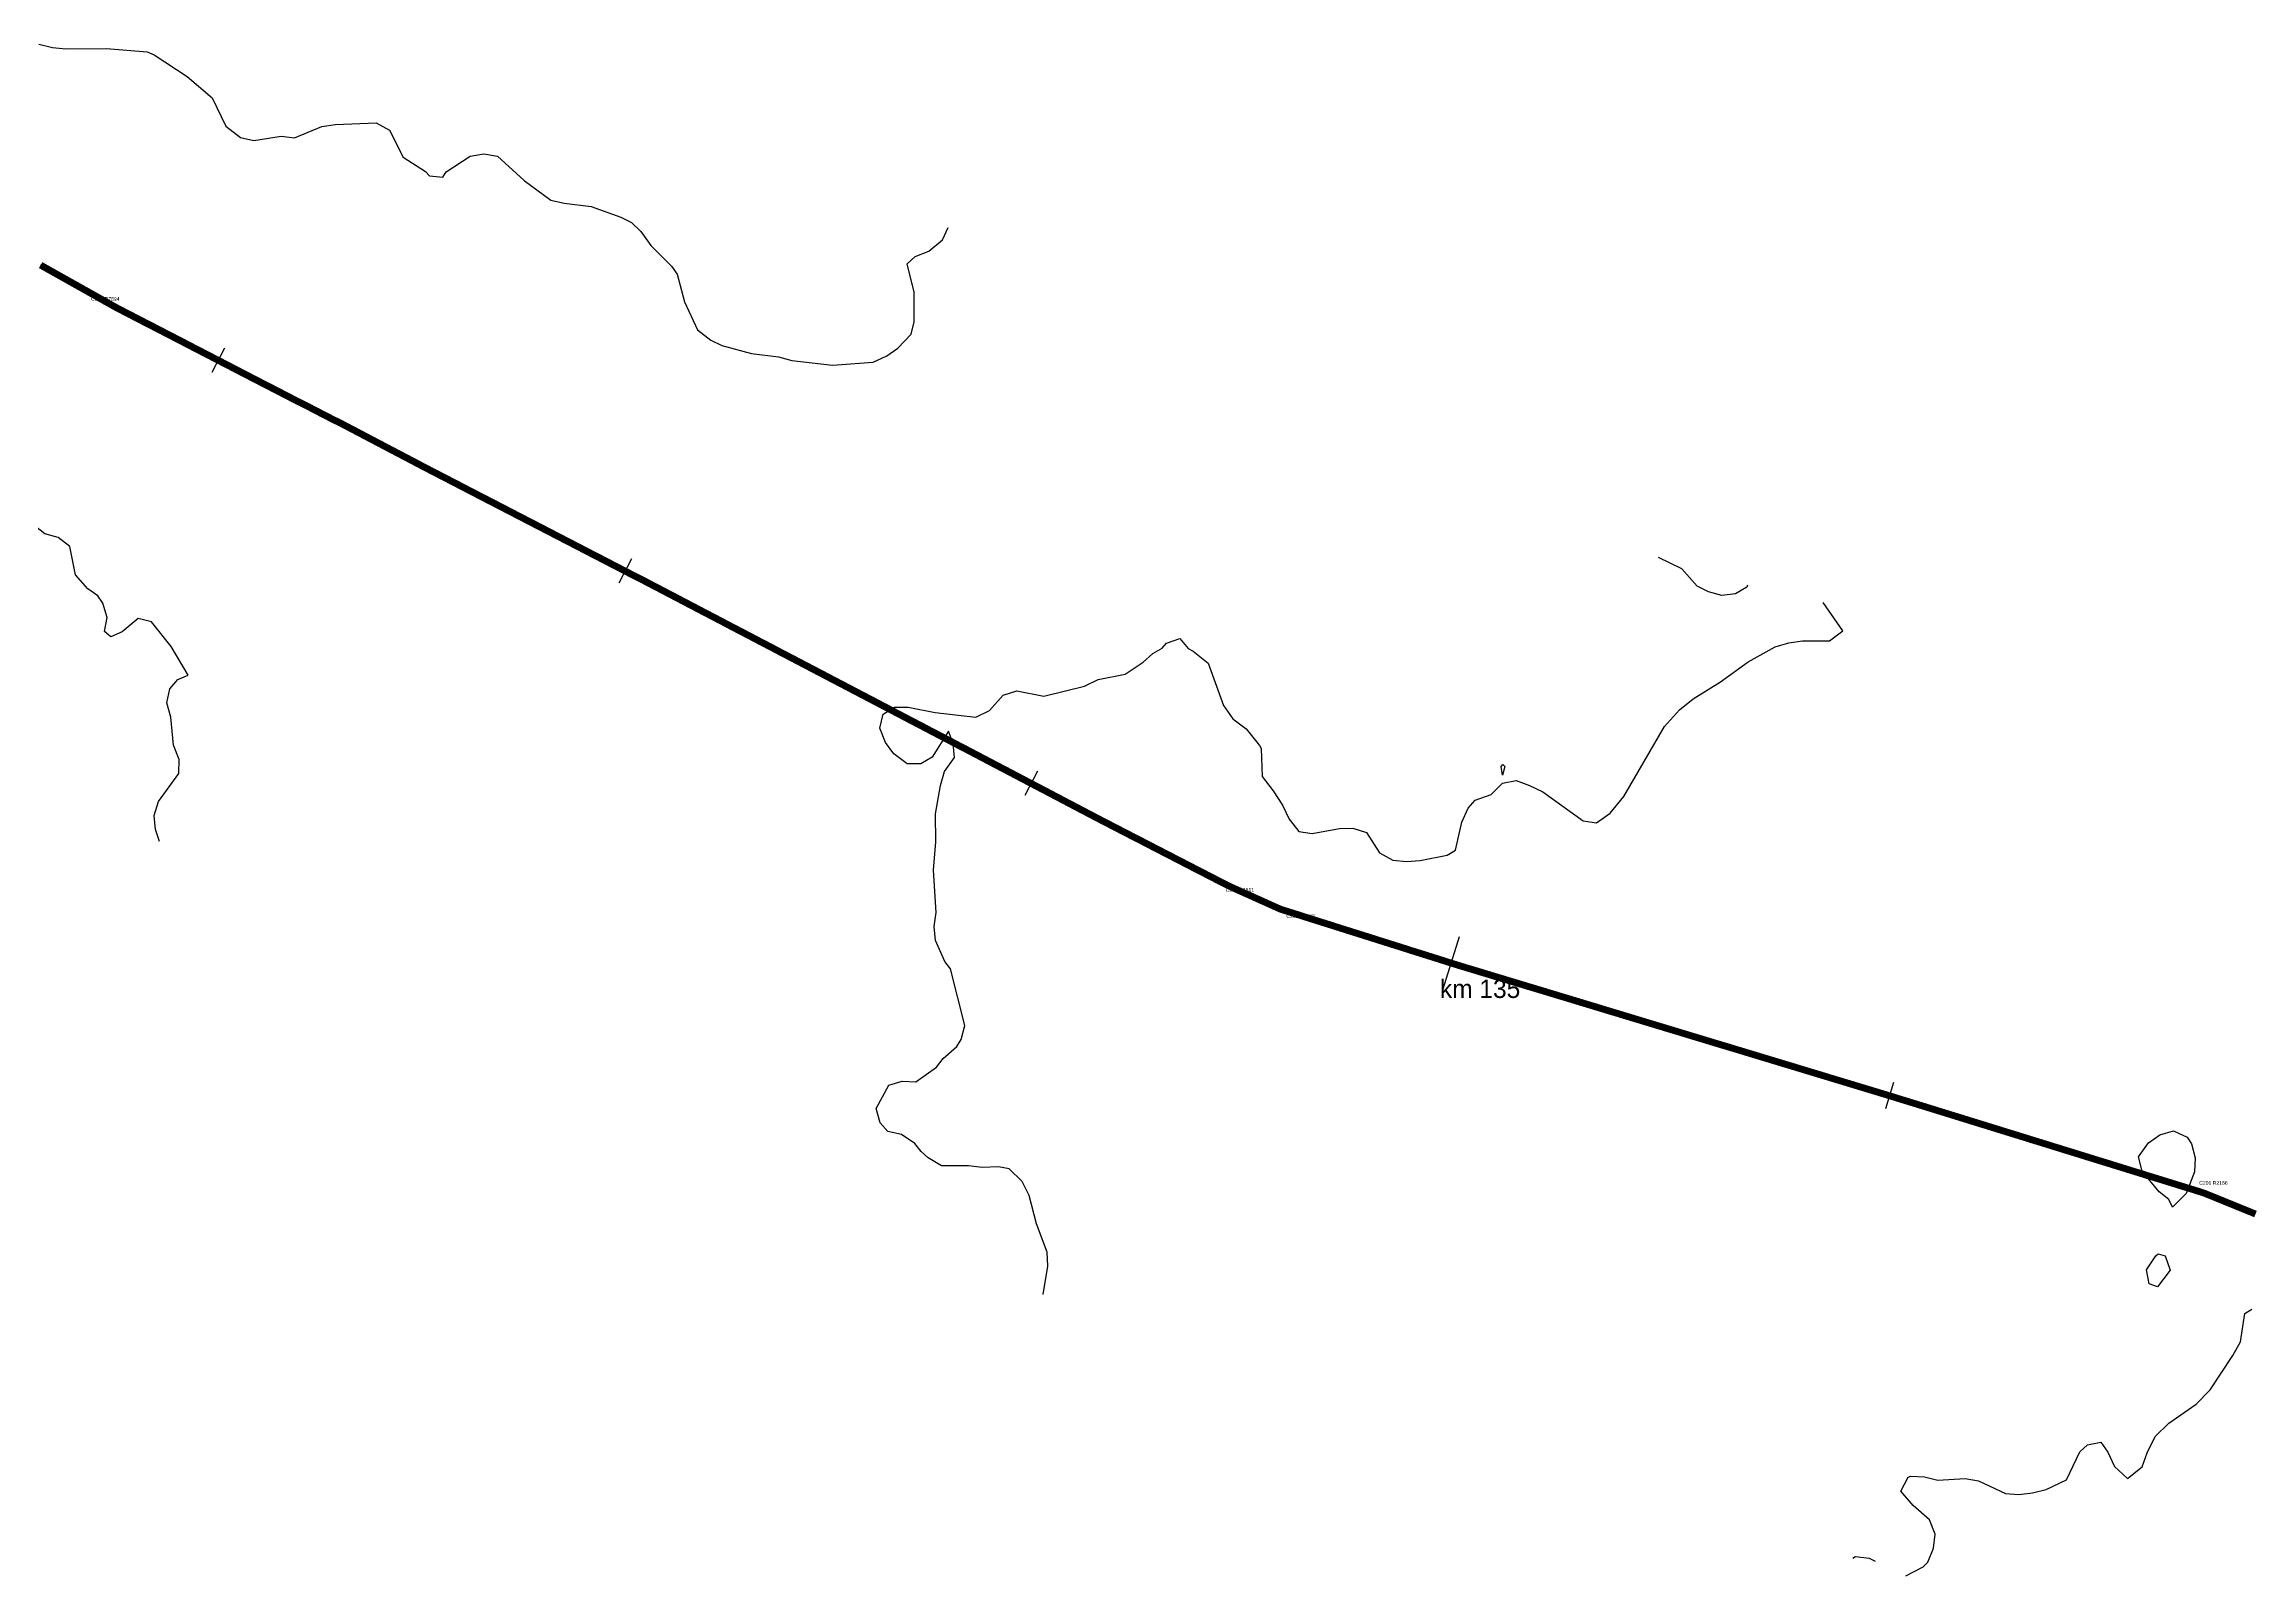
# Model space of a CAD drawing. Header units: metres. Extents: x 697254 to 930473, y 8023396 to 8227001.
# Drawn here: x 822775 to 827598, y 8085032 to 8088378 of the extents above; entities that cross this region are included whole.
import ezdxf

# ---------------------------------------------------------------- set-up
doc = ezdxf.new("R2010")
doc.units = ezdxf.units.M
for name, color, linetype in [('ALIGNMENT_FITTED', 4, 'Continuous'), ('CENTRELINE', 7, 'Continuous'), ('CHAINAGE', 7, 'Continuous'), ('CONTOUR_10M', 33, 'Continuous'), ('CONTOUR_INDEX_50M', 34, 'Continuous'), ('CURVE_LABELS', 4, 'Continuous'), ('GRADE_0-4', 3, 'Continuous')]:
    doc.layers.add(name, color=color, linetype=linetype)

msp = doc.modelspace()

# ---------------------------------------------------------------- linework, layer by layer
at = {"layer": 'ALIGNMENT_FITTED'}
for p, q in [((825316.4, 8086563.6), (822995.8, 8087771.8)), ((827384.8, 8085903.3), (825580.4, 8086454.2)), ((827598.3, 8085825.8), (827570.2, 8085837.3))]:
    msp.add_line(p, q, dxfattribs=at)
for centre, radius, start, end in [((826641.2, 8094773.4), 7893.8, -119.32304, -117.50356), ((826152.9, 8088170.2), 1811.3, -117.5036, -114.2022), ((826001.6, 8087833.6), 1442.3, -114.2022, -106.9787), ((826752.3, 8083831.9), 2165.8, 67.8129, 73.0213)]:
    msp.add_arc(centre, radius, start, end, dxfattribs=at)
at = {"layer": 'CENTRELINE'}
msp.add_polyline3d([(827606.3, 8085822.6, 1168.7), (827597, 8085826.4, 1168.7), (827587.8, 8085830.1, 1168.8), (827578.5, 8085833.9, 1168.8), (827569.2, 8085837.7, 1168.8), (827560, 8085841.5, 1168.6), (827550.7, 8085845.2, 1168.5), (827541.4, 8085849, 1168.4), (827532.2, 8085852.8, 1168.4), (827522.9, 8085856.6, 1168.5), (827513.6, 8085860.4, 1168.7), (827504.3, 8085864.1, 1168.8), (827495.1, 8085867.9, 1168.8), (827485.6, 8085871, 1168.8), (827476, 8085874, 1169.1), (827466.5, 8085877, 1169.4), (827456.9, 8085879.9, 1169.7), (827447.3, 8085882.9, 1170.2), (827437.8, 8085885.8, 1170.9), (827428.2, 8085888.8, 1171.6), (827418.6, 8085891.8, 1171.7), (827409.1, 8085894.7, 1171.5), (827399.5, 8085897.7, 1171.2), (827390, 8085900.6, 1170.6), (827380.4, 8085903.6, 1170), (827370.8, 8085906.5, 1169.5), (827361.3, 8085909.5, 1169.4), (827351.7, 8085912.5, 1169.5), (827342.1, 8085915.4, 1169.6), (827332.6, 8085918.4, 1169.6), (827323, 8085921.3, 1169.5), (827313.5, 8085924.3, 1169.3), (827303.9, 8085927.2, 1169.1), (827294.3, 8085930.2, 1168.9), (827284.8, 8085933.2, 1168.7), (827275.2, 8085936.1, 1168.6), (827265.6, 8085939.1, 1168.6), (827256.1, 8085942, 1168.6), (827246.5, 8085945, 1168.6), (827237, 8085947.9, 1168.6), (827227.4, 8085950.9, 1168.6), (827217.8, 8085953.9, 1168.6), (827208.3, 8085956.8, 1168.5), (827198.7, 8085959.8, 1168.3), (827189.1, 8085962.7, 1168.1), (827179.6, 8085965.7, 1168.2), (827170, 8085968.6, 1168.3), (827160.5, 8085971.6, 1168.5), (827150.9, 8085974.6, 1168.5), (827141.3, 8085977.5, 1168.5), (827131.8, 8085980.5, 1168.5), (827122.2, 8085983.4, 1168.6), (827112.6, 8085986.4, 1168.6), (827103.1, 8085989.4, 1168.7), (827093.5, 8085992.3, 1168.7), (827084, 8085995.3, 1168.7), (827074.4, 8085998.2, 1168.6), (827064.8, 8086001.2, 1168.7), (827055.3, 8086004.1, 1168.8), (827045.7, 8086007.1, 1168.9), (827036.1, 8086010.1, 1169), (827026.6, 8086013, 1169), (827017, 8086016, 1169.1), (827007.5, 8086018.9, 1169.1), (826997.9, 8086021.9, 1169.2), (826988.3, 8086024.8, 1169.2), (826978.8, 8086027.8, 1169.2), (826969.2, 8086030.8, 1169.1), (826959.6, 8086033.7, 1169), (826950.1, 8086036.7, 1168.9), (826940.5, 8086039.6, 1168.8), (826931, 8086042.6, 1168.7), (826921.4, 8086045.5, 1168.7), (826911.8, 8086048.5, 1168.9), (826902.3, 8086051.5, 1169.1), (826892.7, 8086054.4, 1169.2), (826883.2, 8086057.4, 1169.1), (826873.6, 8086060.3, 1168.9), (826864, 8086063.3, 1168.8), (826854.5, 8086066.2, 1168.7), (826844.9, 8086069.2, 1168.5), (826835.3, 8086072.1, 1168.4), (826825.8, 8086075, 1168.3), (826816.2, 8086078, 1168.2), (826806.6, 8086080.9, 1168.1), (826797.1, 8086083.9, 1168.1), (826787.5, 8086086.8, 1168), (826777.9, 8086089.7, 1168), (826768.3, 8086092.6, 1167.9), (826758.7, 8086095.5, 1167.7), (826749.2, 8086098.4, 1167.6), (826739.6, 8086101.3, 1167.5), (826730, 8086104.2, 1167.5), (826720.4, 8086107.1, 1167.4), (826710.8, 8086110, 1167.2), (826701.3, 8086112.9, 1167.1), (826691.7, 8086115.8, 1167.1), (826682.1, 8086118.7, 1167), (826672.5, 8086121.6, 1166.9), (826662.9, 8086124.5, 1166.7), (826653.4, 8086127.4, 1166.7), (826643.8, 8086130.3, 1166.7), (826634.2, 8086133.2, 1166.8), (826624.6, 8086136.1, 1166.7), (826615, 8086139, 1166.6), (826605.5, 8086141.9, 1166.4), (826595.9, 8086144.8, 1166.3), (826586.3, 8086147.7, 1166.2), (826576.7, 8086150.6, 1166), (826567.1, 8086153.5, 1165.9), (826557.6, 8086156.4, 1165.9), (826548, 8086159.3, 1165.8), (826538.4, 8086162.2, 1165.7), (826528.8, 8086165.1, 1165.6), (826519.2, 8086168, 1165.5), (826509.7, 8086170.9, 1165.4), (826500.1, 8086173.8, 1165.3), (826490.5, 8086176.7, 1165.3), (826480.9, 8086179.6, 1165.3), (826471.3, 8086182.5, 1165.3), (826461.8, 8086185.4, 1165.3), (826452.2, 8086188.3, 1165.3), (826442.6, 8086191.1, 1165.2), (826433, 8086194, 1165.1), (826423.4, 8086196.9, 1164.9), (826413.9, 8086199.8, 1164.8), (826404.3, 8086202.7, 1164.6), (826394.7, 8086205.6, 1164.4), (826385.1, 8086208.5, 1164.5), (826375.5, 8086211.4, 1164.6), (826365.9, 8086214.3, 1164.7), (826356.4, 8086217.2, 1164.8), (826346.8, 8086220.1, 1164.8), (826337.2, 8086223, 1164.8), (826327.6, 8086225.9, 1164.8), (826318, 8086228.8, 1164.7), (826308.5, 8086231.7, 1164.6), (826298.9, 8086234.6, 1164.6), (826289.3, 8086237.5, 1164.6), (826279.7, 8086240.4, 1164.6), (826270.1, 8086243.3, 1164.6), (826260.6, 8086246.2, 1164.6), (826251, 8086249.1, 1164.4), (826241.4, 8086252, 1164.4), (826231.8, 8086254.9, 1164.3), (826222.2, 8086257.8, 1164.3), (826212.7, 8086260.7, 1164.1), (826203.1, 8086263.6, 1163.9), (826193.5, 8086266.5, 1163.6), (826183.9, 8086269.4, 1163.5), (826174.3, 8086272.3, 1163.5), (826164.8, 8086275.2, 1163.5), (826155.2, 8086278.1, 1163.6), (826145.6, 8086281, 1163.6), (826136, 8086283.9, 1163.6), (826126.4, 8086286.8, 1163.6), (826116.9, 8086289.7, 1163.6), (826107.3, 8086292.6, 1163.6), (826097.7, 8086295.5, 1163.5), (826088.1, 8086298.4, 1163.4), (826078.5, 8086301.3, 1163.3), (826069, 8086304.2, 1163.3), (826059.4, 8086307.1, 1163.2), (826049.8, 8086310, 1163.3), (826040.2, 8086312.9, 1163.3), (826030.6, 8086315.8, 1163.3), (826021, 8086318.6, 1163.2), (826011.5, 8086321.5, 1163.2), (826001.9, 8086324.4, 1163.2), (825992.3, 8086327.3, 1163.1), (825982.7, 8086330.2, 1163.1), (825973.1, 8086333.1, 1163), (825963.6, 8086336, 1162.9), (825954, 8086338.9, 1162.8), (825944.4, 8086341.8, 1163), (825934.8, 8086344.7, 1163.2), (825925.2, 8086347.6, 1163.2), (825915.7, 8086350.5, 1163.3), (825906.1, 8086353.4, 1163.2), (825896.5, 8086356.3, 1163), (825886.9, 8086359.2, 1163), (825877.3, 8086362.1, 1163.1), (825867.8, 8086365, 1163.4), (825858.2, 8086367.9, 1164.3), (825848.6, 8086370.9, 1165.6), (825839.1, 8086373.9, 1166.5), (825829.5, 8086377, 1166.2), (825820, 8086380, 1165.8), (825810.5, 8086383, 1165.6), (825800.9, 8086386, 1164.9), (825791.4, 8086389, 1164.2), (825781.8, 8086392, 1163.7), (825772.3, 8086395, 1163.3), (825762.7, 8086398, 1162.8), (825753.2, 8086401.1, 1162.3), (825743.6, 8086404.1, 1162), (825734.1, 8086407.1, 1161.9), (825724.6, 8086410.1, 1161.9), (825715, 8086413.1, 1161.9), (825705.5, 8086416.1, 1161.9), (825695.9, 8086419.1, 1161.9), (825686.4, 8086422.1, 1161.9), (825676.8, 8086425.2, 1162), (825667.3, 8086428.2, 1162.2), (825657.7, 8086431.2, 1162.5), (825648.2, 8086434.2, 1163.2), (825638.6, 8086437.2, 1164), (825629.1, 8086440.2, 1164.4), (825619.6, 8086443.2, 1163.8), (825610, 8086446.2, 1163.3), (825600.5, 8086449.2, 1162.9), (825590.9, 8086452.3, 1162.4), (825581.4, 8086455.3, 1162), (825571.8, 8086458.3, 1161.6), (825562.3, 8086461.3, 1161.9), (825552.7, 8086464.3, 1162.2), (825543.2, 8086467.3, 1162.4), (825533.6, 8086470.3, 1162.5), (825524.1, 8086473.3, 1162.6), (825514.6, 8086476.4, 1162.7), (825505, 8086479.4, 1162.8), (825495.5, 8086482.4, 1162.8), (825485.9, 8086485.4, 1162.9), (825476.4, 8086488.4, 1162.8), (825467.2, 8086492.5, 1162.8), (825458.1, 8086496.6, 1163), (825449, 8086500.7, 1162.9), (825439.9, 8086504.8, 1162.5), (825430.7, 8086508.9, 1162.2), (825421.6, 8086513, 1162.2), (825412.5, 8086517.1, 1162.4), (825403.3, 8086521.2, 1162.6), (825394.2, 8086525.3, 1162.7), (825385.1, 8086529.4, 1162.8), (825375.9, 8086533.5, 1163), (825366.8, 8086537.6, 1163.1), (825357.8, 8086542, 1163.4), (825348.9, 8086546.5, 1163.6), (825340, 8086551.1, 1163.6), (825331.1, 8086555.7, 1163.4), (825322.2, 8086560.3, 1163.2), (825313.3, 8086564.9, 1163.3), (825304.4, 8086569.5, 1163.5), (825295.5, 8086574.1, 1163.6), (825286.6, 8086578.6, 1163.6), (825277.7, 8086583.2, 1163.5), (825268.8, 8086587.8, 1163.6), (825259.9, 8086592.4, 1163.6), (825251, 8086597, 1163.7), (825242.1, 8086601.6, 1164), (825233.2, 8086606.2, 1164.3), (825224.3, 8086610.7, 1164.5), (825215.5, 8086615.3, 1164.6), (825206.6, 8086619.9, 1164.5), (825197.7, 8086624.5, 1164.3), (825188.8, 8086629.1, 1164.1), (825179.9, 8086633.7, 1164), (825171, 8086638.3, 1164), (825162.1, 8086642.8, 1163.9), (825153.2, 8086647.4, 1163.8), (825144.3, 8086652, 1163.6), (825135.4, 8086656.6, 1163.5), (825126.5, 8086661.2, 1163.3), (825117.6, 8086665.8, 1163.4), (825108.7, 8086670.4, 1163.3), (825099.8, 8086675, 1163.4), (825090.9, 8086679.5, 1163.5), (825082, 8086684.2, 1163.5), (825073.2, 8086688.8, 1163.4), (825064.3, 8086693.5, 1163.4), (825055.4, 8086698.1, 1163.5), (825046.6, 8086702.8, 1163.4), (825037.7, 8086707.4, 1163.4), (825028.9, 8086712.1, 1163.2), (825020, 8086716.7, 1162.9), (825011.1, 8086721.4, 1162.6), (825002.3, 8086726, 1162.5), (824993.4, 8086730.7, 1162.5), (824984.5, 8086735.3, 1162.5), (824975.7, 8086740, 1162.4), (824966.8, 8086744.7, 1162.3), (824958, 8086749.3, 1162.1), (824949.1, 8086754, 1162), (824940.2, 8086758.6, 1162.1), (824931.4, 8086763.3, 1162.1), (824922.5, 8086767.9, 1162), (824913.6, 8086772.6, 1162.1), (824904.8, 8086777.2, 1162.2), (824895.9, 8086781.9, 1162.2), (824887.1, 8086786.5, 1162.5), (824878.2, 8086791.2, 1162.7), (824869.3, 8086795.8, 1162.7), (824860.5, 8086800.5, 1162), (824851.6, 8086805.1, 1161.4), (824842.7, 8086809.8, 1160.9), (824833.9, 8086814.4, 1160.7), (824825, 8086819.1, 1160.4), (824816.2, 8086823.7, 1160.4), (824807.3, 8086828.4, 1160.5), (824798.4, 8086833, 1160.4), (824789.6, 8086837.7, 1160.1), (824780.7, 8086842.3, 1159.5), (824771.8, 8086846.9, 1159.3), (824763, 8086851.6, 1159.2), (824754.1, 8086856.2, 1159), (824745.2, 8086860.9, 1158.9), (824736.3, 8086865.5, 1158.9), (824727.5, 8086870.1, 1158.9), (824718.6, 8086874.8, 1159.1), (824709.7, 8086879.4, 1160), (824700.9, 8086884.1, 1160.9), (824692, 8086888.7, 1161.4), (824683.1, 8086893.3, 1161.9), (824674.3, 8086898, 1162), (824665.4, 8086902.6, 1161.7), (824656.5, 8086907.3, 1160.9), (824647.7, 8086911.9, 1160.3), (824638.8, 8086916.6, 1160.4), (824629.9, 8086921.2, 1160.5), (824621.1, 8086925.8, 1160.2), (824612.2, 8086930.5, 1159.7), (824603.3, 8086935.1, 1158.8), (824594.5, 8086939.8, 1158), (824585.6, 8086944.4, 1157.5), (824576.7, 8086949, 1157.6), (824567.9, 8086953.7, 1157.8), (824559, 8086958.3, 1157.8), (824550.1, 8086963, 1157.4), (824541.3, 8086967.6, 1156.8), (824532.4, 8086972.2, 1156.5), (824523.5, 8086976.9, 1156.4), (824514.6, 8086981.5, 1156.7), (824505.8, 8086986.2, 1156.7), (824496.9, 8086990.8, 1156.6), (824488, 8086995.5, 1156.4), (824479.2, 8087000.1, 1156.2), (824470.3, 8087004.7, 1156), (824461.4, 8087009.4, 1155.8), (824452.6, 8087014, 1155.6), (824443.7, 8087018.7, 1155.4), (824434.8, 8087023.3, 1155.2), (824426, 8087027.9, 1155), (824417.1, 8087032.6, 1155), (824408.2, 8087037.2, 1154.9), (824399.4, 8087041.9, 1154.9), (824390.5, 8087046.5, 1155.1), (824381.6, 8087051.1, 1155.1), (824372.8, 8087055.8, 1155), (824363.9, 8087060.4, 1154.9), (824355, 8087065.1, 1154.9), (824346.2, 8087069.7, 1154.7), (824337.3, 8087074.3, 1154.7), (824328.4, 8087079, 1155), (824319.6, 8087083.6, 1155.1), (824310.7, 8087088.3, 1155), (824301.8, 8087092.9, 1155.3), (824292.9, 8087097.5, 1155.5), (824284.1, 8087102.2, 1155.7), (824275.2, 8087106.8, 1155.6), (824266.3, 8087111.5, 1155.3), (824257.5, 8087116.1, 1155), (824248.6, 8087120.8, 1154.9), (824239.7, 8087125.4, 1154.9), (824230.9, 8087130, 1154.9), (824222, 8087134.7, 1154.9), (824213.1, 8087139.3, 1155.1), (824204.3, 8087144, 1155.2), (824195.4, 8087148.6, 1155.1), (824186.5, 8087153.2, 1155), (824177.7, 8087157.9, 1154.9), (824168.8, 8087162.5, 1154.7), (824159.9, 8087167.2, 1154.4), (824151.1, 8087171.8, 1154.7), (824142.2, 8087176.4, 1154.7), (824133.3, 8087181.1, 1154.6), (824124.5, 8087185.7, 1154.6), (824115.6, 8087190.4, 1154.5), (824106.7, 8087195, 1154.4), (824097.8, 8087199.6, 1154.4), (824089, 8087204.3, 1154.6), (824080.1, 8087208.9, 1154.8), (824071.1, 8087213.3, 1154.9), (824062.2, 8087217.9, 1154.8), (824053.3, 8087222.5, 1154.6), (824044.4, 8087227.1, 1154.4), (824035.6, 8087231.7, 1154.5), (824026.7, 8087236.3, 1154.6), (824017.8, 8087240.9, 1154.7), (824008.9, 8087245.5, 1154.8), (824000, 8087250.1, 1155), (823991.1, 8087254.7, 1155), (823982.2, 8087259.3, 1155.4), (823973.3, 8087263.9, 1156.1), (823964.4, 8087268.5, 1156.6), (823955.5, 8087273.1, 1156.5), (823946.7, 8087277.7, 1155.9), (823937.8, 8087282.3, 1155.4), (823928.9, 8087286.9, 1154.9), (823920, 8087291.5, 1154.5), (823911.1, 8087296.1, 1154.3), (823902.2, 8087300.7, 1154.1), (823893.3, 8087305.3, 1154.1), (823884.4, 8087309.9, 1154.1), (823875.5, 8087314.5, 1154), (823866.7, 8087319.1, 1154), (823857.8, 8087323.7, 1154.2), (823848.9, 8087328.3, 1154.4), (823840, 8087332.9, 1154.5), (823831.1, 8087337.5, 1154.2), (823822.2, 8087342.1, 1153.9), (823813.3, 8087346.7, 1153.5), (823804.4, 8087351.3, 1153.4), (823795.5, 8087355.9, 1153.2), (823786.6, 8087360.5, 1153.1), (823777.8, 8087365.1, 1153.2), (823768.9, 8087369.7, 1153.2), (823760, 8087374.3, 1153.1), (823751.1, 8087378.9, 1153.2), (823742.2, 8087383.5, 1153.5), (823733.3, 8087388.1, 1153.9), (823724.4, 8087392.7, 1154.2), (823715.5, 8087397.3, 1154), (823706.6, 8087401.9, 1153.7), (823697.7, 8087406.5, 1153.5), (823688.9, 8087411.1, 1153.3), (823680, 8087415.7, 1153), (823671.1, 8087420.3, 1152.9), (823662.2, 8087424.9, 1152.8), (823653.3, 8087429.5, 1152.8), (823644.4, 8087434.1, 1152.7), (823635.5, 8087438.7, 1152.5), (823626.6, 8087443.3, 1152.4), (823617.7, 8087447.9, 1152.3), (823608.9, 8087452.5, 1152.2), (823600, 8087457.1, 1152.2), (823591.1, 8087461.8, 1152.2), (823582.3, 8087466.5, 1152.3), (823573.4, 8087471.1, 1152.3), (823564.6, 8087475.8, 1152.3), (823555.7, 8087480.4, 1152.2), (823546.8, 8087485.1, 1152.1), (823538, 8087489.7, 1152.4), (823529.1, 8087494.4, 1152.6), (823520.2, 8087499, 1152.7), (823511.4, 8087503.7, 1152.7), (823502.5, 8087508.3, 1152.7), (823493.7, 8087513, 1152.5), (823484.8, 8087517.6, 1152.4), (823475.9, 8087522.3, 1152.6), (823467.1, 8087527, 1152.7), (823458.2, 8087531.6, 1152.7), (823449.4, 8087536.3, 1152.6), (823440.5, 8087540.9, 1152.6), (823431.6, 8087545.6, 1152.7), (823422.8, 8087550.2, 1153.5), (823413.8, 8087554.6, 1154.3), (823404.8, 8087559, 1155), (823395.9, 8087563.6, 1154.7), (823387, 8087568.2, 1153.9), (823378.1, 8087572.8, 1153.2), (823369.2, 8087577.4, 1152.7), (823360.4, 8087582, 1152.5), (823351.5, 8087586.6, 1152.3), (823342.5, 8087591.2, 1152.2), (823333.6, 8087595.6, 1152.3), (823324.6, 8087600.1, 1152.3), (823315.7, 8087604.7, 1152.3), (823306.8, 8087609.3, 1152.3), (823297.9, 8087613.9, 1152.4), (823289.1, 8087618.5, 1152.5), (823280.2, 8087623.1, 1152.6), (823271.3, 8087627.7, 1152.7), (823262.4, 8087632.2, 1152.8), (823253.5, 8087636.8, 1152.9), (823244.6, 8087641.4, 1152.9), (823235.7, 8087646, 1152.9), (823226.8, 8087650.6, 1152.9), (823217.9, 8087655.2, 1152.6), (823209, 8087659.8, 1152.3), (823200.1, 8087664.4, 1152), (823191.3, 8087669, 1151.9), (823182.4, 8087673.6, 1152), (823173.5, 8087678.2, 1152.1), (823164.6, 8087682.8, 1152.1), (823155.7, 8087687.4, 1152.4), (823146.8, 8087692, 1152.7), (823137.9, 8087696.6, 1153.1), (823129, 8087701.2, 1153.2), (823120.1, 8087705.8, 1153.3), (823111.2, 8087710.4, 1153.1), (823102.3, 8087715, 1152.9), (823093.5, 8087719.6, 1152.7), (823084.6, 8087724.2, 1152.6), (823075.7, 8087728.8, 1152.5), (823066.8, 8087733.4, 1152.5), (823057.9, 8087738, 1152.5), (823049, 8087742.6, 1152.7), (823040.1, 8087747.2, 1152.9), (823031.2, 8087751.8, 1152.9), (823022.3, 8087756.4, 1152.8), (823013.4, 8087761, 1152.7), (823004.5, 8087765.5, 1152.8), (822995.7, 8087770.1, 1152.8), (822986.8, 8087774.7, 1152.9), (822977.9, 8087779.3, 1153.1), (822969, 8087783.9, 1153.2), (822960.1, 8087788.5, 1153.3), (822951.2, 8087793.1, 1153.8), (822942.3, 8087797.7, 1154.3), (822933.4, 8087802.3, 1154.9), (822924.7, 8087807.2, 1154.7), (822915.9, 8087812.1, 1154.5), (822907.2, 8087817, 1154.4), (822898.5, 8087821.9, 1154.4), (822889.8, 8087826.8, 1154.5), (822881, 8087831.7, 1154.5), (822872.3, 8087836.6, 1154.6), (822863.6, 8087841.5, 1154.7), (822854.9, 8087846.4, 1154.8), (822846.1, 8087851.3, 1154.9), (822837.4, 8087856.2, 1155.1), (822828.7, 8087861.1, 1155.3), (822819.9, 8087866, 1155.5), (822811.2, 8087870.9, 1155.7), (822802.5, 8087875.8, 1155.9), (822793.8, 8087880.7, 1156), (822785, 8087885.6, 1156.1), (822776.3, 8087890.5, 1156.1), (822767.6, 8087895.4, 1156.2)], dxfattribs=at)
at = {"layer": 'CHAINAGE'}
for p, q in [((823169.5, 8087714.1), (823141.9, 8087660.8)), ((824058.2, 8087253.8), (824030.7, 8087200.5)), ((824945.3, 8086789.8), (824917.4, 8086736.7)), ((825866.7, 8086428.2), (825830.6, 8086313.7)), ((826815.4, 8086109.6), (826797.8, 8086052.2))]:
    msp.add_line(p, q, dxfattribs=at)
at = {"layer": 'CONTOUR_10M'}
for points, elevation in [([(826496.4, 8087196), (826495.1, 8087192.1), (826470.4, 8087177.6), (826440.7, 8087174), (826411.3, 8087181.4), (826386.6, 8087193.8), (826353, 8087232.1), (826301.9, 8087256.7)], 1160), ([(824957.8, 8085647), (824967.9, 8085708.4), (824966.3, 8085739.2), (824943.4, 8085801.1), (824927.3, 8085862.9), (824912, 8085893.9), (824883.4, 8085921.1), (824860.5, 8085925.5), (824824.3, 8085924), (824794.8, 8085927.7), (824735.7, 8085927.6), (824706.4, 8085945.7), (824691.1, 8085959), (824677.4, 8085976.8), (824648.1, 8085996.7), (824618.6, 8086002.6), (824601.5, 8086022), (824592.7, 8086052.9), (824620.3, 8086104.2), (824650, 8086112.8), (824679.5, 8086111.7), (824724.6, 8086143.1), (824739.4, 8086162.7), (824769.4, 8086188.3), (824778.9, 8086203.8), (824786.9, 8086234.4), (824755.1, 8086358), (824742.8, 8086374.1), (824722.9, 8086420.1), (824719.5, 8086450.9), (824723.9, 8086481.6), (824718.4, 8086574), (824723.3, 8086635.5), (824722.4, 8086697.1), (824733.2, 8086758.4), (824742.5, 8086789.1), (824763.9, 8086819.5), (824761.3, 8086850.3), (824750.8, 8086877.2), (824715.5, 8086820.3), (824690.5, 8086805.9), (824660.9, 8086805.8), (824631.7, 8086828), (824613.6, 8086852.7), (824601.1, 8086883.6), (824608.6, 8086914.3), (824633.3, 8086929.6), (824662.9, 8086930.1), (824721.9, 8086918.3), (824810.4, 8086908.1), (824840.2, 8086922.8), (824870.3, 8086955.7), (824900, 8086965.1), (824958.9, 8086953.7), (825048, 8086975.4), (825077.8, 8086990.3), (825137.1, 8087001.6), (825176.2, 8087028.4), (825197, 8087047.2), (825218.1, 8087058.5), (825226.9, 8087069.7), (825256.6, 8087079.5), (825274.2, 8087057.6), (825285.7, 8087052), (825318, 8087026.1), (825352, 8086933.3), (825372.1, 8086904.4), (825401.3, 8086882.8), (825430.3, 8086846.1), (825433.8, 8086839.7), (825436.2, 8086778.1), (825460.4, 8086746.9), (825480.3, 8086715.8), (825495, 8086684.8), (825516, 8086658.2), (825545.5, 8086653.7), (825604.8, 8086665.1), (825634.4, 8086665.3), (825663.8, 8086655.7), (825692.6, 8086611.5), (825722, 8086595.3), (825751.5, 8086592.5), (825781.1, 8086594.6), (825840.4, 8086606.3), (825858.6, 8086617.5), (825872.7, 8086678.8), (825886.5, 8086709.4), (825901.4, 8086726.3), (825936.4, 8086739.3), (825961.2, 8086763.7), (825990.8, 8086769.6), (826020.2, 8086759), (826049.6, 8086744.9), (826137.2, 8086681.7), (826166.7, 8086677.1), (826196.6, 8086698), (826226.3, 8086734.7), (826315.2, 8086887.2), (826348.1, 8086924.3), (826377.8, 8086947.7), (826437.7, 8086985.3), (826497.6, 8087028.7), (826557.2, 8087061.7), (826586.9, 8087070.5), (826616.6, 8087074.8), (826675.7, 8087074.7), (826704.8, 8087096.4), (826662.1, 8087158.6)], 1160), ([(825958.2, 8086800.5), (825961.8, 8086804.4), (825966.5, 8086800.4), (825961.4, 8086781.2), (825958.2, 8086800.5)], 1160), ([(827372.3, 8085977.9), (827397.6, 8085995.7), (827427.3, 8086004.5), (827456.7, 8085990.7), (827466.6, 8085976.3), (827474.8, 8085945.4), (827473.3, 8085914.7), (827454.7, 8085867.6), (827424.6, 8085837.6), (827416.8, 8085854), (827395.6, 8085870.8), (827358.9, 8085916.5), (827350.9, 8085947.4), (827372.3, 8085977.9)], 1170), ([(827388.6, 8085731.4), (827393.5, 8085735.9), (827409.1, 8085731.1), (827419.7, 8085700.1), (827392.3, 8085663.7), (827373.9, 8085670.1), (827368, 8085700.9), (827388.6, 8085731.4)], 1170), ([(826842.3, 8085032.3), (826879.9, 8085051.9), (826890.3, 8085062.3), (826903.1, 8085092.9), (826906.7, 8085123.6), (826894.4, 8085154.6), (826858.5, 8085185.9), (826831.7, 8085217.1), (826847.6, 8085247.6), (826853.5, 8085250), (826883.1, 8085248.3), (826912.5, 8085241.6), (826971.7, 8085244.7), (827001.2, 8085240), (827059.9, 8085212.1), (827089.4, 8085210.3), (827119, 8085213.7), (827148.7, 8085221.2), (827193.7, 8085242.1), (827222.3, 8085303.2), (827239, 8085318.3), (827268.6, 8085324.2), (827283.6, 8085302.2), (827298.2, 8085271.2), (827326.5, 8085245.2), (827358.9, 8085270.2), (827369.5, 8085300.9), (827387.1, 8085336.9), (827417.1, 8085366), (827476.9, 8085407), (827507, 8085438.3), (827556.6, 8085513.3), (827573.3, 8085543.8), (827582.6, 8085605.2), (827598.5, 8085614.9)], 1170), ([(826726.5, 8085071.1), (826732.5, 8085074.6), (826762, 8085070.6), (826775.1, 8085064.2)], 1170)]:
    msp.add_lwpolyline(points, dxfattribs=dict(at, elevation=elevation))
at = {"layer": 'CONTOUR_INDEX_50M', "elevation": 1150}
for points in [[(822764, 8088378), (822793.4, 8088370.6), (822822.9, 8088367.7), (822911.7, 8088368.6), (823000.2, 8088361.5), (823015.4, 8088355), (823088.1, 8088307.7), (823142.5, 8088260.7), (823172, 8088198.7), (823204.3, 8088174.4), (823233.7, 8088167.3), (823293, 8088177), (823322.5, 8088173.7), (823382, 8088198), (823411.7, 8088202.6), (823500.4, 8088206.2), (823529.8, 8088190.5), (823559.8, 8088131), (823608.4, 8088099.5), (823616.9, 8088090.4), (823646.4, 8088087.2), (823653.9, 8088098.8), (823706.3, 8088133.5), (823735.9, 8088138.2), (823765.4, 8088133.4), (823823.7, 8088080), (823882.1, 8088037.4), (823911.6, 8088030.5), (823970.6, 8088023.6), (824035.1, 8088000.4), (824058.8, 8087988.1), (824079, 8087969), (824100.4, 8087937.9), (824146, 8087893.1), (824157.9, 8087875.4), (824174.3, 8087814.9), (824202.9, 8087754.3), (824232.1, 8087731.6), (824255.9, 8087720), (824320.3, 8087702.4), (824379.4, 8087695.2), (824409, 8087686.8), (824497.3, 8087676.9), (824586.1, 8087683.4), (824615.9, 8087697), (824640.4, 8087713.9), (824669.4, 8087744.2), (824676.2, 8087771.3), (824675.9, 8087836.4), (824660.7, 8087898.2), (824678.5, 8087914), (824708.2, 8087925.6), (824738.2, 8087950.8), (824750.1, 8087977.2)], [(823027.5, 8086636.4), (823018.6, 8086662.5), (823015.4, 8086693.3), (823024.8, 8086723.9), (823069.8, 8086784.7), (823070.3, 8086815.5), (823057.8, 8086846.5), (823052.2, 8086908.1), (823043.7, 8086939), (823049.9, 8086969.7), (823067.3, 8086990.2), (823089.6, 8086999.8), (823052.6, 8087062), (823010.2, 8087116.5), (822980.7, 8087123.4), (822945.6, 8087094.4), (822921, 8087083.6), (822907.5, 8087095), (822912.8, 8087125.7), (822903.5, 8087156.6), (822892.8, 8087173), (822871.1, 8087187.9), (822843.6, 8087219.1), (822831.7, 8087280.9), (822806.1, 8087300.1), (822776.7, 8087308.4), (822718.3, 8087354.4)]]:
    msp.add_lwpolyline(points, dxfattribs=at)
at = {"layer": 'GRADE_0-4', "const_width": 15}
msp.add_lwpolyline([(827606.3, 8085822.6), (827597, 8085826.4), (827587.8, 8085830.1), (827578.5, 8085833.9), (827569.2, 8085837.7), (827560, 8085841.5), (827550.7, 8085845.2), (827541.4, 8085849), (827532.2, 8085852.8), (827522.9, 8085856.6), (827513.6, 8085860.4), (827504.3, 8085864.1), (827495.1, 8085867.9), (827485.6, 8085871), (827476, 8085874), (827466.5, 8085877), (827456.9, 8085879.9), (827447.3, 8085882.9), (827437.8, 8085885.8), (827428.2, 8085888.8), (827418.6, 8085891.8), (827409.1, 8085894.7), (827399.5, 8085897.7), (827390, 8085900.6), (827380.4, 8085903.6), (827370.8, 8085906.5), (827361.3, 8085909.5), (827351.7, 8085912.5), (827342.1, 8085915.4), (827332.6, 8085918.4), (827323, 8085921.3), (827313.5, 8085924.3), (827303.9, 8085927.2), (827294.3, 8085930.2), (827284.8, 8085933.2), (827275.2, 8085936.1), (827265.6, 8085939.1), (827256.1, 8085942), (827246.5, 8085945), (827237, 8085947.9), (827227.4, 8085950.9), (827217.8, 8085953.9), (827208.3, 8085956.8), (827198.7, 8085959.8), (827189.1, 8085962.7), (827179.6, 8085965.7), (827170, 8085968.6), (827160.5, 8085971.6), (827150.9, 8085974.6), (827141.3, 8085977.5), (827131.8, 8085980.5), (827122.2, 8085983.4), (827112.6, 8085986.4), (827103.1, 8085989.4), (827093.5, 8085992.3), (827084, 8085995.3), (827074.4, 8085998.2), (827064.8, 8086001.2), (827055.3, 8086004.1), (827045.7, 8086007.1), (827036.1, 8086010.1), (827026.6, 8086013), (827017, 8086016), (827007.5, 8086018.9), (826997.9, 8086021.9), (826988.3, 8086024.8), (826978.8, 8086027.8), (826969.2, 8086030.8), (826959.6, 8086033.7), (826950.1, 8086036.7), (826940.5, 8086039.6), (826931, 8086042.6), (826921.4, 8086045.5), (826911.8, 8086048.5), (826902.3, 8086051.5), (826892.7, 8086054.4), (826883.2, 8086057.4), (826873.6, 8086060.3), (826864, 8086063.3), (826854.5, 8086066.2), (826844.9, 8086069.2), (826835.3, 8086072.1), (826825.8, 8086075), (826816.2, 8086078), (826806.6, 8086080.9), (826797.1, 8086083.9), (826787.5, 8086086.8), (826777.9, 8086089.7), (826768.3, 8086092.6), (826758.7, 8086095.5), (826749.2, 8086098.4), (826739.6, 8086101.3), (826730, 8086104.2), (826720.4, 8086107.1), (826710.8, 8086110), (826701.3, 8086112.9), (826691.7, 8086115.8), (826682.1, 8086118.7), (826672.5, 8086121.6), (826662.9, 8086124.5), (826653.4, 8086127.4), (826643.8, 8086130.3), (826634.2, 8086133.2), (826624.6, 8086136.1), (826615, 8086139), (826605.5, 8086141.9), (826595.9, 8086144.8), (826586.3, 8086147.7), (826576.7, 8086150.6), (826567.1, 8086153.5), (826557.6, 8086156.4), (826548, 8086159.3), (826538.4, 8086162.2), (826528.8, 8086165.1), (826519.2, 8086168), (826509.7, 8086170.9), (826500.1, 8086173.8), (826490.5, 8086176.7), (826480.9, 8086179.6), (826471.3, 8086182.5), (826461.8, 8086185.4), (826452.2, 8086188.3), (826442.6, 8086191.1), (826433, 8086194), (826423.4, 8086196.9), (826413.9, 8086199.8), (826404.3, 8086202.7), (826394.7, 8086205.6), (826385.1, 8086208.5), (826375.5, 8086211.4), (826365.9, 8086214.3), (826356.4, 8086217.2), (826346.8, 8086220.1), (826337.2, 8086223), (826327.6, 8086225.9), (826318, 8086228.8), (826308.5, 8086231.7), (826298.9, 8086234.6), (826289.3, 8086237.5), (826279.7, 8086240.4), (826270.1, 8086243.3), (826260.6, 8086246.2), (826251, 8086249.1), (826241.4, 8086252), (826231.8, 8086254.9), (826222.2, 8086257.8), (826212.7, 8086260.7), (826203.1, 8086263.6), (826193.5, 8086266.5), (826183.9, 8086269.4), (826174.3, 8086272.3), (826164.8, 8086275.2), (826155.2, 8086278.1), (826145.6, 8086281), (826136, 8086283.9), (826126.4, 8086286.8), (826116.9, 8086289.7), (826107.3, 8086292.6), (826097.7, 8086295.5), (826088.1, 8086298.4), (826078.5, 8086301.3), (826069, 8086304.2), (826059.4, 8086307.1), (826049.8, 8086310), (826040.2, 8086312.9), (826030.6, 8086315.8), (826021, 8086318.6), (826011.5, 8086321.5), (826001.9, 8086324.4), (825992.3, 8086327.3), (825982.7, 8086330.2), (825973.1, 8086333.1), (825963.6, 8086336), (825954, 8086338.9), (825944.4, 8086341.8), (825934.8, 8086344.7), (825925.2, 8086347.6), (825915.7, 8086350.5), (825906.1, 8086353.4), (825896.5, 8086356.3), (825886.9, 8086359.2), (825877.3, 8086362.1), (825867.8, 8086365), (825858.2, 8086367.9), (825848.6, 8086370.9), (825839.1, 8086373.9), (825829.5, 8086377), (825820, 8086380), (825810.5, 8086383), (825800.9, 8086386), (825791.4, 8086389), (825781.8, 8086392), (825772.3, 8086395), (825762.7, 8086398), (825753.2, 8086401.1), (825743.6, 8086404.1), (825734.1, 8086407.1), (825724.6, 8086410.1), (825715, 8086413.1), (825705.5, 8086416.1), (825695.9, 8086419.1), (825686.4, 8086422.1), (825676.8, 8086425.2), (825667.3, 8086428.2), (825657.7, 8086431.2), (825648.2, 8086434.2), (825638.6, 8086437.2), (825629.1, 8086440.2), (825619.6, 8086443.2), (825610, 8086446.2), (825600.5, 8086449.2), (825590.9, 8086452.3), (825581.4, 8086455.3), (825571.8, 8086458.3), (825562.3, 8086461.3), (825552.7, 8086464.3), (825543.2, 8086467.3), (825533.6, 8086470.3), (825524.1, 8086473.3), (825514.6, 8086476.4), (825505, 8086479.4), (825495.5, 8086482.4), (825485.9, 8086485.4), (825476.4, 8086488.4), (825467.2, 8086492.5), (825458.1, 8086496.6), (825449, 8086500.7), (825439.9, 8086504.8), (825430.7, 8086508.9), (825421.6, 8086513), (825412.5, 8086517.1), (825403.3, 8086521.2), (825394.2, 8086525.3), (825385.1, 8086529.4), (825375.9, 8086533.5), (825366.8, 8086537.6), (825357.8, 8086542), (825348.9, 8086546.5), (825340, 8086551.1), (825331.1, 8086555.7), (825322.2, 8086560.3), (825313.3, 8086564.9), (825304.4, 8086569.5), (825295.5, 8086574.1), (825286.6, 8086578.6), (825277.7, 8086583.2), (825268.8, 8086587.8), (825259.9, 8086592.4), (825251, 8086597), (825242.1, 8086601.6), (825233.2, 8086606.2), (825224.3, 8086610.7), (825215.5, 8086615.3), (825206.6, 8086619.9), (825197.7, 8086624.5), (825188.8, 8086629.1), (825179.9, 8086633.7), (825171, 8086638.3), (825162.1, 8086642.8), (825153.2, 8086647.4), (825144.3, 8086652), (825135.4, 8086656.6), (825126.5, 8086661.2), (825117.6, 8086665.8), (825108.7, 8086670.4), (825099.8, 8086675), (825090.9, 8086679.5), (825082, 8086684.2), (825073.2, 8086688.8), (825064.3, 8086693.5), (825055.4, 8086698.1), (825046.6, 8086702.8), (825037.7, 8086707.4), (825028.9, 8086712.1), (825020, 8086716.7), (825011.1, 8086721.4), (825002.3, 8086726), (824993.4, 8086730.7), (824984.5, 8086735.3), (824975.7, 8086740), (824966.8, 8086744.7), (824958, 8086749.3), (824949.1, 8086754), (824940.2, 8086758.6), (824931.4, 8086763.3), (824922.5, 8086767.9), (824913.6, 8086772.6), (824904.8, 8086777.2), (824895.9, 8086781.9), (824887.1, 8086786.5), (824878.2, 8086791.2), (824869.3, 8086795.8), (824860.5, 8086800.5), (824851.6, 8086805.1), (824842.7, 8086809.8), (824833.9, 8086814.4), (824825, 8086819.1), (824816.2, 8086823.7), (824807.3, 8086828.4), (824798.4, 8086833), (824789.6, 8086837.7), (824780.7, 8086842.3), (824771.8, 8086846.9), (824763, 8086851.6), (824754.1, 8086856.2), (824745.2, 8086860.9), (824736.3, 8086865.5), (824727.5, 8086870.1), (824718.6, 8086874.8), (824709.7, 8086879.4), (824700.9, 8086884.1), (824692, 8086888.7), (824683.1, 8086893.3), (824674.3, 8086898), (824665.4, 8086902.6), (824656.5, 8086907.3), (824647.7, 8086911.9), (824638.8, 8086916.6), (824629.9, 8086921.2), (824621.1, 8086925.8), (824612.2, 8086930.5), (824603.3, 8086935.1), (824594.5, 8086939.8), (824585.6, 8086944.4), (824576.7, 8086949), (824567.9, 8086953.7), (824559, 8086958.3), (824550.1, 8086963), (824541.3, 8086967.6), (824532.4, 8086972.2), (824523.5, 8086976.9), (824514.6, 8086981.5), (824505.8, 8086986.2), (824496.9, 8086990.8), (824488, 8086995.5), (824479.2, 8087000.1), (824470.3, 8087004.7), (824461.4, 8087009.4), (824452.6, 8087014), (824443.7, 8087018.7), (824434.8, 8087023.3), (824426, 8087027.9), (824417.1, 8087032.6), (824408.2, 8087037.2), (824399.4, 8087041.9), (824390.5, 8087046.5), (824381.6, 8087051.1), (824372.8, 8087055.8), (824363.9, 8087060.4), (824355, 8087065.1), (824346.2, 8087069.7), (824337.3, 8087074.3), (824328.4, 8087079), (824319.6, 8087083.6), (824310.7, 8087088.3), (824301.8, 8087092.9), (824292.9, 8087097.5), (824284.1, 8087102.2), (824275.2, 8087106.8), (824266.3, 8087111.5), (824257.5, 8087116.1), (824248.6, 8087120.8), (824239.7, 8087125.4), (824230.9, 8087130), (824222, 8087134.7), (824213.1, 8087139.3), (824204.3, 8087144), (824195.4, 8087148.6), (824186.5, 8087153.2), (824177.7, 8087157.9), (824168.8, 8087162.5), (824159.9, 8087167.2), (824151.1, 8087171.8), (824142.2, 8087176.4), (824133.3, 8087181.1), (824124.5, 8087185.7), (824115.6, 8087190.4), (824106.7, 8087195), (824097.8, 8087199.6), (824089, 8087204.3), (824080.1, 8087208.9), (824071.1, 8087213.3), (824062.2, 8087217.9), (824053.3, 8087222.5), (824044.4, 8087227.1), (824035.6, 8087231.7), (824026.7, 8087236.3), (824017.8, 8087240.9), (824008.9, 8087245.5), (824000, 8087250.1), (823991.1, 8087254.7), (823982.2, 8087259.3), (823973.3, 8087263.9), (823964.4, 8087268.5), (823955.5, 8087273.1), (823946.7, 8087277.7), (823937.8, 8087282.3), (823928.9, 8087286.9), (823920, 8087291.5), (823911.1, 8087296.1), (823902.2, 8087300.7), (823893.3, 8087305.3), (823884.4, 8087309.9), (823875.5, 8087314.5), (823866.7, 8087319.1), (823857.8, 8087323.7), (823848.9, 8087328.3), (823840, 8087332.9), (823831.1, 8087337.5), (823822.2, 8087342.1), (823813.3, 8087346.7), (823804.4, 8087351.3), (823795.5, 8087355.9), (823786.6, 8087360.5), (823777.8, 8087365.1), (823768.9, 8087369.7), (823760, 8087374.3), (823751.1, 8087378.9), (823742.2, 8087383.5), (823733.3, 8087388.1), (823724.4, 8087392.7), (823715.5, 8087397.3), (823706.6, 8087401.9), (823697.7, 8087406.5), (823688.9, 8087411.1), (823680, 8087415.7), (823671.1, 8087420.3), (823662.2, 8087424.9), (823653.3, 8087429.5), (823644.4, 8087434.1), (823635.5, 8087438.7), (823626.6, 8087443.3), (823617.7, 8087447.9), (823608.9, 8087452.5), (823600, 8087457.1), (823591.1, 8087461.8), (823582.3, 8087466.5), (823573.4, 8087471.1), (823564.6, 8087475.8), (823555.7, 8087480.4), (823546.8, 8087485.1), (823538, 8087489.7), (823529.1, 8087494.4), (823520.2, 8087499), (823511.4, 8087503.7), (823502.5, 8087508.3), (823493.7, 8087513), (823484.8, 8087517.6), (823475.9, 8087522.3), (823467.1, 8087527), (823458.2, 8087531.6), (823449.4, 8087536.3), (823440.5, 8087540.9), (823431.6, 8087545.6), (823422.8, 8087550.2), (823413.8, 8087554.6), (823404.8, 8087559), (823395.9, 8087563.6), (823387, 8087568.2), (823378.1, 8087572.8), (823369.2, 8087577.4), (823360.4, 8087582), (823351.5, 8087586.6), (823342.5, 8087591.2), (823333.6, 8087595.6), (823324.6, 8087600.1), (823315.7, 8087604.7), (823306.8, 8087609.3), (823297.9, 8087613.9), (823289.1, 8087618.5), (823280.2, 8087623.1), (823271.3, 8087627.7), (823262.4, 8087632.2), (823253.5, 8087636.8), (823244.6, 8087641.4), (823235.7, 8087646), (823226.8, 8087650.6), (823217.9, 8087655.2), (823209, 8087659.8), (823200.1, 8087664.4), (823191.3, 8087669), (823182.4, 8087673.6), (823173.5, 8087678.2), (823164.6, 8087682.8), (823155.7, 8087687.4), (823146.8, 8087692), (823137.9, 8087696.6), (823129, 8087701.2), (823120.1, 8087705.8), (823111.2, 8087710.4), (823102.3, 8087715), (823093.5, 8087719.6), (823084.6, 8087724.2), (823075.7, 8087728.8), (823066.8, 8087733.4), (823057.9, 8087738), (823049, 8087742.6), (823040.1, 8087747.2), (823031.2, 8087751.8), (823022.3, 8087756.4), (823013.4, 8087761), (823004.5, 8087765.5), (822995.7, 8087770.1), (822986.8, 8087774.7), (822977.9, 8087779.3), (822969, 8087783.9), (822960.1, 8087788.5), (822951.2, 8087793.1), (822942.3, 8087797.7), (822933.4, 8087802.3), (822924.7, 8087807.2), (822915.9, 8087812.1), (822907.2, 8087817), (822898.5, 8087821.9), (822889.8, 8087826.8), (822881, 8087831.7), (822872.3, 8087836.6), (822863.6, 8087841.5), (822854.9, 8087846.4), (822846.1, 8087851.3), (822837.4, 8087856.2), (822828.7, 8087861.1), (822819.9, 8087866), (822811.2, 8087870.9), (822802.5, 8087875.8), (822793.8, 8087880.7), (822785, 8087885.6), (822776.3, 8087890.5), (822767.6, 8087895.4)], dxfattribs=at)

# ---------------------------------------------------------------- texts
at = {"layer": 'CHAINAGE'}
msp.add_text('km 135', height=40, dxfattribs=at).set_placement((825824.6, 8086294.6))
at = {"layer": 'CURVE_LABELS'}
for s, p in [('C204 R7894', (822878, 8087817.4)), ('C203 R1811', (825356.5, 8086526.7)), ('C202 R1442', (825489.1, 8086469.4)), ('C201 R2166', (827483.3, 8085886.5))]:
    msp.add_text(s, height=8, dxfattribs=at).set_placement(p)

doc.saveas('drawing.dxf')
